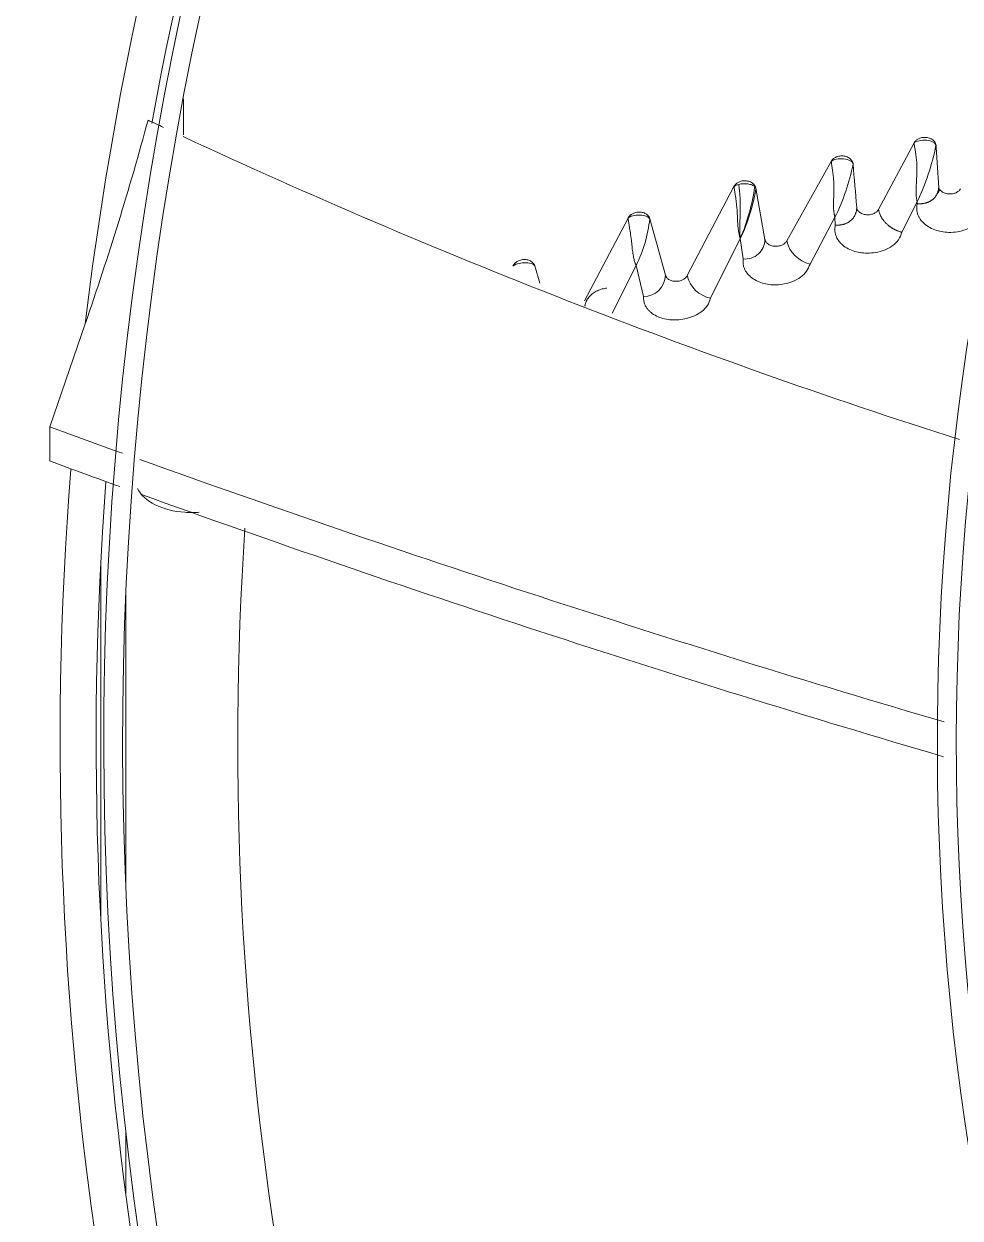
# Model space of a CAD drawing. Header units: millimetres. Extents: x 113490 to 142599, y -20467 to 115.
# Drawn here: x 129638.7 to 129762.2, y -11422.9 to -11265.2 of the extents above; entities that cross this region are included whole.
import ezdxf

# ---------------------------------------------------------------- set-up
doc = ezdxf.new("R2010")
doc.units = ezdxf.units.MM
doc.layers.add('DV3_0', color=7, linetype='Continuous')

msp = doc.modelspace()

# ---------------------------------------------------------------- linework, layer by layer
at = {"layer": 'DV3_0', "color": 7, "linetype": 'Continuous', "lineweight": 15}
for p, q in [((129659.75, -11279.88), (129659.75, -11275.14)), ((129751.49, -11289.73), (129756.18, -11280.96)), ((129739.37, -11293.9), (129745.24, -11283.4)), ((129726.24, -11298.47), (129732.41, -11286.72)), ((129735.3, -11286.94), (129736.5, -11293.7)), ((129754.57, -11292.74), (129756.59, -11288.73)), ((129756.59, -11288.73), (129756.6, -11288.97)), ((129712.7, -11301.82), (129718.44, -11290.88)), ((129721.3, -11290.98), (129723.38, -11298.43)), ((129742.45, -11296.95), (129745.73, -11290.76)), ((129745.73, -11290.76), (129745.78, -11291.79)), ((129729.32, -11301.45), (129733.24, -11293.56)), ((129733.24, -11293.56), (129733.63, -11296.27)), ((129706.11, -11297.17), (129706.8, -11299.46)), ((129716.35, -11303.43), (129719.5, -11297.12)), ((129719.5, -11297.12), (129720.47, -11301.24)), ((129646.79, -11304.82), (129642.12, -11318.43)), ((129642.12, -11318.43), (129642.11, -11322.94))]:
    msp.add_line(p, q, dxfattribs=at)
at = {"layer": 'DV3_0', "color": 7, "linetype": 'Continuous', "lineweight": 20}
for p, q in [((129648.84, -11383.52), (129648.84, -11336.47)), ((129652.16, -11379.64), (129652.16, -11340.34)), ((129652.16, -11419.76), (129652.16, -11411.56))]:
    msp.add_line(p, q, dxfattribs=at)
at = {"layer": 'DV3_0', "color": 7, "linetype": 'Continuous', "lineweight": 15}
for centre, radius, start, end in [((130105.24, -11359.99), 477.5, 136.9802, 223.0198), ((130105.24, -11359.99), 456, 136.2282, 225.3442), ((130105.24, -11359.99), 453.5, 135.9912, 225.5589), ((130105.24, -11359.99), 457, 142.9574, 169.7123), ((130105.24, -11359.99), 343.5, 135.6595, 225.6229), ((130105.24, -11359.99), 346, 136.506, 225.3203), ((129261.86, -11171.3), 407.44, 340.8691, 344.8259), ((130027.5, -10489.2), 872.25, 244.72539, 244.8747), ((130027.5, -10489.2), 872.25, 245.06175, 252.29143), ((129727.41, -11274.85), 32.31, 334.5614, 348.4556), ((129721.3, -11278.52), 27.33, 333.3816, 348.9599), ((124611.05, -11718.43), 5155.43, 4.77297, 4.83658), ((129708.1, -11282.85), 27.33, 336.9148, 351.8402), ((129712.14, -11283.39), 23.43, 334.2626, 351.2768), ((129758.49, -11286.79), 1.11, 312.1124, 346.0877), ((129703.4, -11289.05), 18, 333.3669, 353.8444), ((129733.88, -11293.66), 2.62, 264.4516, 359.0626), ((129743.37, -11292.94), 4.11, 193.4011, 257.0944), ((129720.51, -11298.37), 2.86, 269.126, 358.8663), ((129730.1, -11297.57), 3.96, 193.2376, 258.7539), ((130303.03, -9514.29), 1921.39, 249.88091, 250.18566), ((130279, -9595.72), 1840.9, 249.75902, 250.0659), ((130303.03, -9514.29), 1921.39, 250.25788, 253.58726), ((130105.24, -11359.99), 457, 175.6931, 202.1465), ((130279, -9595.72), 1840.9, 250.1557, 253.62673)]:
    msp.add_arc(centre, radius, start, end, dxfattribs=at)
at = {"layer": 'DV3_0', "color": 7, "linetype": 'Continuous', "lineweight": 20}
for centre, radius, start, end in [((130105.24, -11359.99), 461.75, 142.7915, 173.1384), ((129733.3, -11287.82), 1.41, 100.2143, 128.8732), ((129734.86, -11287.08), 0.461, 17.1263, 49.6164), ((130105.24, -11359.99), 461.75, 175.5375, 203.1631), ((130096.56, -11360.32), 429.63, 176.1966, 203.0131)]:
    msp.add_arc(centre, radius, start, end, dxfattribs=at)
at = {"layer": 'DV3_0', "color": 7, "linetype": 'Continuous', "lineweight": 15}
for points, knots in [([(129756.18, -11280.96), (129756.19, -11280.94), (129756.21, -11280.89), (129756.26, -11280.82), (129756.32, -11280.75), (129756.39, -11280.67), (129756.51, -11280.57), (129756.67, -11280.46), (129756.85, -11280.36), (129757.16, -11280.25), (129757.53, -11280.21), (129757.9, -11280.24), (129758.18, -11280.31), (129758.43, -11280.42), (129758.65, -11280.56), (129758.83, -11280.73), (129758.94, -11280.9), (129759.02, -11281.05), (129759.06, -11281.19), (129759.07, -11281.28), (129759.07, -11281.32)], [0, 0, 0, 0, 0.023808, 0.047726, 0.071885, 0.096412, 0.145198, 0.194482, 0.250252, 0.306836, 0.44823, 0.520887, 0.594068, 0.667165, 0.739009, 0.806802, 0.874094, 0.916845, 0.958589, 1, 1, 1, 1]), ([(129756.18, -11280.96), (129756.3, -11280.84), (129756.54, -11280.73), (129757.14, -11280.6), (129757.49, -11280.58), (129758.16, -11280.64), (129758.47, -11280.73), (129758.92, -11280.98), (129759.06, -11281.15), (129759.07, -11281.32)], [0, 0, 0, 0, 0.25, 0.25, 0.5, 0.5, 0.75, 0.75, 1, 1, 1, 1]), ([(129756.59, -11288.73), (129756.58, -11288.68), (129756.55, -11288.58), (129756.52, -11288.42), (129756.49, -11288.25), (129756.47, -11288.07), (129756.44, -11287.78), (129756.43, -11287.31), (129756.45, -11286.66), (129756.49, -11286.02), (129756.52, -11285.5), (129756.54, -11284.99), (129756.55, -11284.46), (129756.54, -11283.91), (129756.52, -11283.47), (129756.49, -11283.1), (129756.45, -11282.76), (129756.4, -11282.42), (129756.35, -11282.1), (129756.3, -11281.79), (129756.25, -11281.5), (129756.2, -11281.22), (129756.19, -11281.05), (129756.18, -11280.96)], [0, 0, 0, 0, 0.022002, 0.044764, 0.068319, 0.092694, 0.117911, 0.188328, 0.280844, 0.371809, 0.438209, 0.479748, 0.562928, 0.635555, 0.680347, 0.723252, 0.76458, 0.804675, 0.843903, 0.882652, 0.921318, 0.960302, 1, 1, 1, 1]), ([(129759.07, -11281.32), (129759.09, -11281.62), (129759.13, -11282.21), (129759.19, -11283.1), (129759.25, -11283.99), (129759.31, -11284.88), (129759.37, -11285.78), (129759.41, -11286.38), (129759.43, -11286.68)], [0, 0, 0, 0, 0.163352, 0.328023, 0.494015, 0.661335, 0.829994, 1, 1, 1, 1]), ([(129745.24, -11283.4), (129745.25, -11283.38), (129745.28, -11283.33), (129745.32, -11283.26), (129745.37, -11283.2), (129745.45, -11283.11), (129745.56, -11283.01), (129745.72, -11282.91), (129745.91, -11282.81), (129746.22, -11282.7), (129746.58, -11282.66), (129746.95, -11282.69), (129747.22, -11282.76), (129747.48, -11282.86), (129747.69, -11283), (129747.87, -11283.17), (129747.99, -11283.33), (129748.06, -11283.49), (129748.11, -11283.62), (129748.12, -11283.71), (129748.12, -11283.75)], [0, 0, 0, 0, 0.023224, 0.046559, 0.070122, 0.094029, 0.142577, 0.19164, 0.247919, 0.304972, 0.44783, 0.520778, 0.594184, 0.66739, 0.739327, 0.807118, 0.874376, 0.917068, 0.958723, 1, 1, 1, 1]), ([(129745.24, -11283.4), (129745.37, -11283.28), (129745.61, -11283.17), (129746.2, -11283.05), (129746.55, -11283.03), (129747.21, -11283.1), (129747.52, -11283.18), (129747.97, -11283.43), (129748.11, -11283.58), (129748.12, -11283.75)], [0, 0, 0, 0, 0.25, 0.25, 0.5, 0.5, 0.75, 0.75, 1, 1, 1, 1]), ([(129745.73, -11290.76), (129745.72, -11290.72), (129745.69, -11290.62), (129745.65, -11290.47), (129745.62, -11290.31), (129745.6, -11290.15), (129745.57, -11289.87), (129745.54, -11289.43), (129745.55, -11288.83), (129745.56, -11288.23), (129745.58, -11287.74), (129745.59, -11287.27), (129745.59, -11286.77), (129745.58, -11286.24), (129745.56, -11285.81), (129745.53, -11285.46), (129745.49, -11285.13), (129745.44, -11284.8), (129745.4, -11284.49), (129745.35, -11284.19), (129745.31, -11283.91), (129745.27, -11283.64), (129745.25, -11283.48), (129745.24, -11283.4)], [0, 0, 0, 0, 0.021649, 0.044054, 0.067247, 0.091253, 0.116094, 0.185169, 0.275206, 0.366062, 0.431165, 0.470125, 0.553471, 0.626346, 0.672137, 0.716118, 0.758577, 0.799825, 0.840195, 0.880037, 0.91971, 0.959577, 1, 1, 1, 1]), ([(129732.41, -11286.72), (129732.42, -11286.69), (129732.45, -11286.65), (129732.49, -11286.58), (129732.54, -11286.51), (129732.61, -11286.43), (129732.72, -11286.33), (129732.87, -11286.22), (129733.04, -11286.12), (129733.34, -11286), (129733.69, -11285.94), (129734.06, -11285.96), (129734.33, -11286.01), (129734.59, -11286.11), (129734.82, -11286.23), (129735.01, -11286.39), (129735.13, -11286.54), (129735.22, -11286.69), (129735.27, -11286.81), (129735.29, -11286.9), (129735.3, -11286.94)], [0, 0, 0, 0, 0.023193, 0.046564, 0.070228, 0.094297, 0.142095, 0.190415, 0.245993, 0.302304, 0.444824, 0.518345, 0.592326, 0.666155, 0.738761, 0.807216, 0.87511, 0.917452, 0.958876, 1, 1, 1, 1]), ([(129733.24, -11293.56), (129733.23, -11293.52), (129733.19, -11293.43), (129733.15, -11293.29), (129733.11, -11293.13), (129733.07, -11292.96), (129733.03, -11292.77), (129733, -11292.56), (129732.97, -11292.34), (129732.94, -11292.1), (129732.91, -11291.72), (129732.89, -11291.27), (129732.87, -11290.83), (129732.86, -11290.47), (129732.84, -11290.13), (129732.81, -11289.74), (129732.77, -11289.23), (129732.7, -11288.58), (129732.6, -11287.96), (129732.53, -11287.53), (129732.48, -11287.24), (129732.44, -11286.97), (129732.42, -11286.8), (129732.41, -11286.72)], [0, 0, 0, 0, 0.021582, 0.044993, 0.070281, 0.097487, 0.126644, 0.157785, 0.190935, 0.22612, 0.263363, 0.35736, 0.420759, 0.452963, 0.510655, 0.563618, 0.611913, 0.723706, 0.825547, 0.868701, 0.911913, 0.955557, 1, 1, 1, 1]), ([(129733.05, -11286.43), (129733.06, -11286.57), (129733.1, -11286.89), (129733.17, -11287.56), (129733.23, -11288.4), (129733.24, -11289.35), (129733.22, -11290.26), (129733.2, -11291.14), (129733.17, -11291.99), (129733.18, -11292.81), (129733.21, -11293.32), (129733.24, -11293.56)], [0, 0, 0, 0, 0.062498, 0.125002, 0.250008, 0.375015, 0.500022, 0.625029, 0.750035, 0.875042, 1, 1, 1, 1]), ([(129756.6, -11288.97), (129756.65, -11288.97), (129756.75, -11288.98), (129756.89, -11288.99), (129757.04, -11288.99), (129757.18, -11288.98), (129757.33, -11288.96), (129757.47, -11288.94), (129757.6, -11288.91), (129757.74, -11288.88), (129757.87, -11288.84), (129758, -11288.79), (129758.12, -11288.73), (129758.25, -11288.67), (129758.36, -11288.61), (129758.47, -11288.53), (129758.58, -11288.46), (129758.68, -11288.37), (129758.77, -11288.29), (129758.86, -11288.19), (129758.95, -11288.1), (129759.02, -11288), (129759.09, -11287.89), (129759.16, -11287.78), (129759.22, -11287.67), (129759.27, -11287.56), (129759.31, -11287.44), (129759.35, -11287.32), (129759.38, -11287.19), (129759.4, -11287.07), (129759.42, -11286.94), (129759.43, -11286.81), (129759.43, -11286.73), (129759.43, -11286.68)], [0, 0, 0, 0, 0.030308, 0.060567, 0.09083, 0.121138, 0.151527, 0.182026, 0.21266, 0.243447, 0.274401, 0.305534, 0.336854, 0.368368, 0.400081, 0.431998, 0.464123, 0.496463, 0.529018, 0.561781, 0.594743, 0.627891, 0.661209, 0.69468, 0.728285, 0.762007, 0.795828, 0.82973, 0.863698, 0.897718, 0.931779, 0.965875, 1, 1, 1, 1]), ([(129759.43, -11286.68), (129759.43, -11286.75), (129759.45, -11286.87), (129759.56, -11287.12), (129759.81, -11287.4), (129760.27, -11287.63), (129760.82, -11287.72), (129761.36, -11287.67), (129761.8, -11287.5), (129762.07, -11287.31), (129762.22, -11287.14), (129762.28, -11287.05), (129762.31, -11287)], [0, 0, 0, 0, 0.060685, 0.122132, 0.252219, 0.393086, 0.541388, 0.685757, 0.80418, 0.904063, 0.952325, 1, 1, 1, 1]), ([(129718.44, -11290.88), (129718.45, -11290.85), (129718.48, -11290.79), (129718.54, -11290.7), (129718.61, -11290.62), (129718.68, -11290.54), (129718.76, -11290.47), (129718.87, -11290.39), (129719.02, -11290.3), (129719.23, -11290.2), (129719.46, -11290.13), (129719.73, -11290.09), (129720.01, -11290.08), (129720.28, -11290.12), (129720.54, -11290.2), (129720.77, -11290.31), (129720.96, -11290.45), (129721.1, -11290.59), (129721.2, -11290.73), (129721.26, -11290.85), (129721.29, -11290.93), (129721.3, -11290.98)], [0, 0, 0, 0, 0.030288, 0.060436, 0.090667, 0.121199, 0.152246, 0.184013, 0.239268, 0.295142, 0.366703, 0.438927, 0.513041, 0.58743, 0.661711, 0.734892, 0.803943, 0.872398, 0.915766, 0.958092, 1, 1, 1, 1]), ([(129745.78, -11291.79), (129745.83, -11291.8), (129745.93, -11291.81), (129746.08, -11291.81), (129746.22, -11291.81), (129746.37, -11291.8), (129746.51, -11291.78), (129746.65, -11291.76), (129746.78, -11291.73), (129746.92, -11291.69), (129747.05, -11291.64), (129747.18, -11291.59), (129747.3, -11291.54), (129747.42, -11291.48), (129747.54, -11291.41), (129747.65, -11291.33), (129747.75, -11291.26), (129747.86, -11291.17), (129747.95, -11291.08), (129748.04, -11290.99), (129748.12, -11290.89), (129748.2, -11290.79), (129748.27, -11290.68), (129748.33, -11290.57), (129748.39, -11290.45), (129748.44, -11290.34), (129748.49, -11290.22), (129748.53, -11290.1), (129748.56, -11289.97), (129748.58, -11289.84), (129748.59, -11289.72), (129748.6, -11289.59), (129748.6, -11289.5), (129748.6, -11289.45)], [0, 0, 0, 0, 0.030136, 0.060229, 0.09033, 0.120484, 0.150727, 0.181089, 0.211596, 0.242267, 0.273117, 0.304158, 0.335401, 0.366851, 0.398516, 0.4304, 0.462508, 0.494847, 0.527415, 0.560208, 0.593214, 0.626421, 0.659811, 0.693369, 0.727075, 0.76091, 0.794856, 0.828896, 0.863012, 0.89719, 0.93142, 0.965692, 1, 1, 1, 1]), ([(129748.6, -11289.45), (129748.61, -11289.52), (129748.63, -11289.64), (129748.75, -11289.89), (129749, -11290.16), (129749.47, -11290.39), (129750.02, -11290.48), (129750.56, -11290.41), (129751, -11290.23), (129751.26, -11290.04), (129751.41, -11289.87), (129751.47, -11289.78), (129751.49, -11289.73)], [0, 0, 0, 0, 0.060575, 0.121864, 0.251873, 0.393076, 0.542041, 0.686902, 0.805201, 0.904632, 0.952595, 1, 1, 1, 1]), ([(129754.57, -11292.74), (129754.52, -11292.73), (129754.41, -11292.7), (129754.25, -11292.65), (129754.1, -11292.6), (129753.96, -11292.54), (129753.83, -11292.49), (129753.7, -11292.43), (129753.59, -11292.37), (129753.48, -11292.32), (129753.38, -11292.26), (129753.29, -11292.21), (129753.2, -11292.15), (129753.12, -11292.1), (129753.06, -11292.05), (129752.99, -11292.01), (129752.94, -11291.97), (129752.89, -11291.93), (129752.84, -11291.9), (129752.81, -11291.87), (129752.78, -11291.84), (129752.75, -11291.82), (129752.73, -11291.8), (129752.62, -11291.71), (129752.42, -11291.53), (129752.18, -11291.25), (129751.98, -11290.98), (129751.81, -11290.71), (129751.69, -11290.45), (129751.6, -11290.2), (129751.53, -11289.96), (129751.51, -11289.81), (129751.49, -11289.73)], [0, 0, 0, 0, 0.034456, 0.067339, 0.098697, 0.128564, 0.156963, 0.18391, 0.209417, 0.233489, 0.25613, 0.27734, 0.297118, 0.31546, 0.332363, 0.347824, 0.361835, 0.374394, 0.385495, 0.395132, 0.403302, 0.41, 0.415223, 0.418967, 0.502787, 0.583185, 0.66032, 0.734271, 0.805105, 0.872915, 0.937826, 1, 1, 1, 1]), ([(129756.6, -11288.97), (129756.57, -11289.13), (129756.51, -11289.45), (129756.54, -11289.92), (129756.63, -11290.33), (129756.78, -11290.69), (129756.96, -11291), (129757.16, -11291.26), (129757.69, -11291.83), (129758.83, -11292.53), (129760.48, -11292.81), (129761.91, -11292.72), (129763.07, -11292.42), (129764.13, -11291.86), (129765, -11291.06), (129765.27, -11290.4), (129765.4, -11290.06)], [0, 0, 0, 0, 0.045548, 0.087519, 0.126094, 0.161379, 0.19334, 0.221908, 0.246984, 0.395601, 0.538837, 0.62563, 0.716499, 0.809819, 0.904066, 1, 1, 1, 1]), ([(129719.5, -11297.12), (129719.49, -11297.1), (129719.47, -11297.07), (129719.44, -11297.01), (129719.41, -11296.92), (129719.35, -11296.78), (129719.29, -11296.6), (129719.22, -11296.35), (129719.13, -11295.94), (129719.04, -11295.35), (129718.96, -11294.68), (129718.88, -11293.92), (129718.78, -11293.11), (129718.67, -11292.38), (129718.59, -11291.91), (129718.54, -11291.63), (129718.5, -11291.36), (129718.46, -11291.11), (129718.45, -11290.95), (129718.44, -11290.88)], [0, 0, 0, 0, 0.007351, 0.019112, 0.035329, 0.056048, 0.092627, 0.133596, 0.17908, 0.297728, 0.413356, 0.493007, 0.644708, 0.775162, 0.820607, 0.865531, 0.910216, 0.954944, 1, 1, 1, 1]), ([(129745.78, -11291.79), (129745.75, -11291.96), (129745.7, -11292.28), (129745.73, -11292.74), (129745.83, -11293.15), (129745.99, -11293.51), (129746.17, -11293.81), (129746.37, -11294.07), (129746.91, -11294.63), (129748.07, -11295.31), (129749.73, -11295.56), (129751.14, -11295.45), (129752.29, -11295.13), (129753.34, -11294.57), (129754.2, -11293.76), (129754.45, -11293.08), (129754.57, -11292.74)], [0, 0, 0, 0, 0.045627, 0.087603, 0.126118, 0.161277, 0.193037, 0.221314, 0.245998, 0.395257, 0.539818, 0.625245, 0.715448, 0.808686, 0.903283, 1, 1, 1, 1]), ([(129736.5, -11293.7), (129736.51, -11293.73), (129736.52, -11293.79), (129736.55, -11293.88), (129736.59, -11293.97), (129736.66, -11294.08), (129736.78, -11294.21), (129736.95, -11294.35), (129737.17, -11294.46), (129737.49, -11294.58), (129737.95, -11294.63), (129738.4, -11294.56), (129738.71, -11294.45), (129738.89, -11294.36), (129739.05, -11294.26), (129739.18, -11294.15), (129739.29, -11294.03), (129739.34, -11293.94), (129739.37, -11293.9)], [0, 0, 0, 0, 0.030138, 0.060243, 0.090571, 0.121372, 0.18595, 0.251797, 0.322108, 0.393644, 0.54284, 0.688154, 0.748031, 0.807067, 0.857092, 0.906392, 0.953514, 1, 1, 1, 1]), ([(129703.24, -11297.22), (129703.25, -11297.19), (129703.28, -11297.13), (129703.33, -11297.04), (129703.39, -11296.96), (129703.46, -11296.88), (129703.54, -11296.8), (129703.65, -11296.71), (129703.79, -11296.61), (129704, -11296.5), (129704.24, -11296.42), (129704.51, -11296.36), (129704.79, -11296.34), (129705.06, -11296.37), (129705.32, -11296.43), (129705.56, -11296.53), (129705.76, -11296.66), (129705.9, -11296.8), (129706, -11296.93), (129706.07, -11297.04), (129706.1, -11297.13), (129706.11, -11297.17)], [0, 0, 0, 0, 0.029896, 0.059715, 0.089669, 0.119968, 0.150813, 0.182396, 0.238307, 0.294807, 0.368026, 0.44178, 0.516768, 0.591774, 0.665935, 0.738735, 0.806898, 0.874392, 0.917117, 0.958773, 1, 1, 1, 1]), ([(129733.63, -11296.27), (129733.61, -11296.42), (129733.58, -11296.72), (129733.65, -11297.15), (129733.77, -11297.53), (129733.93, -11297.87), (129734.14, -11298.16), (129734.36, -11298.41), (129734.93, -11298.94), (129736.11, -11299.55), (129737.74, -11299.75), (129739.12, -11299.6), (129740.22, -11299.27), (129741.23, -11298.71), (129742.07, -11297.93), (129742.32, -11297.28), (129742.45, -11296.95)], [0, 0, 0, 0, 0.042898, 0.083054, 0.120616, 0.155688, 0.188241, 0.218209, 0.245505, 0.394945, 0.541922, 0.626867, 0.716649, 0.809503, 0.903745, 1, 1, 1, 1]), ([(129723.37, -11298.43), (129723.38, -11298.46), (129723.4, -11298.52), (129723.44, -11298.6), (129723.49, -11298.68), (129723.57, -11298.78), (129723.69, -11298.91), (129723.88, -11299.03), (129724.1, -11299.13), (129724.44, -11299.22), (129724.8, -11299.24), (129725.17, -11299.19), (129725.41, -11299.12), (129725.62, -11299.03), (129725.81, -11298.93), (129725.98, -11298.8), (129726.13, -11298.64), (129726.2, -11298.53), (129726.24, -11298.47)], [0, 0, 0, 0, 0.030274, 0.06055, 0.091079, 0.122109, 0.187322, 0.253881, 0.325087, 0.39756, 0.548712, 0.621886, 0.694555, 0.753629, 0.811883, 0.876072, 0.938147, 1, 1, 1, 1]), ([(129712.72, -11302.5), (129712.73, -11302.46), (129712.75, -11302.36), (129712.78, -11302.22), (129712.82, -11302.09), (129712.87, -11301.96), (129712.93, -11301.83), (129712.99, -11301.72), (129713.05, -11301.6), (129713.12, -11301.5), (129713.19, -11301.4), (129713.27, -11301.31), (129713.34, -11301.22), (129713.42, -11301.15), (129713.49, -11301.07), (129713.62, -11300.95), (129713.81, -11300.79), (129714.09, -11300.61), (129714.39, -11300.46), (129714.7, -11300.33), (129715.02, -11300.23), (129715.34, -11300.16), (129715.55, -11300.14), (129715.65, -11300.13)], [0, 0, 0, 0, 0.040335, 0.079915, 0.118548, 0.156089, 0.192434, 0.227512, 0.261275, 0.293695, 0.324754, 0.35444, 0.382746, 0.409661, 0.435175, 0.459272, 0.539283, 0.618976, 0.698062, 0.776208, 0.852906, 0.927593, 1, 1, 1, 1]), ([(129720.47, -11301.24), (129720.47, -11301.4), (129720.47, -11301.73), (129720.6, -11302.18), (129720.79, -11302.58), (129721.04, -11302.93), (129721.32, -11303.22), (129721.96, -11303.75), (129723.22, -11304.29), (129724.85, -11304.38), (129726.19, -11304.16), (129727.24, -11303.8), (129728.19, -11303.22), (129728.98, -11302.43), (129729.21, -11301.78), (129729.32, -11301.45)], [0, 0, 0, 0, 0.047349, 0.092046, 0.134288, 0.174167, 0.211616, 0.246529, 0.396951, 0.547855, 0.630192, 0.718077, 0.809734, 0.90352, 1, 1, 1, 1]), ([(129661.85, -11329.71), (129661.21, -11329.76), (129660.57, -11329.76), (129658.5, -11329.61), (129657.14, -11329.26), (129654.94, -11328.17), (129654.1, -11327.42), (129653.71, -11326.59)], [0.3920382, 0.3920382, 0.3920382, 0.3920382, 0.5, 0.5, 0.75, 0.75, 1, 1, 1, 1])]:
    msp.add_open_spline(points, degree=3, knots=knots, dxfattribs=at)
at = {"layer": 'DV3_0', "color": 7, "linetype": 'Continuous', "lineweight": 20}
for points, knots in [([(129733.05, -11286.43), (129733.4, -11286.34), (129733.85, -11286.32), (129734.44, -11286.4), (129734.62, -11286.45), (129734.94, -11286.57), (129735.07, -11286.64), (129735.16, -11286.73)], [0, 0, 0, 0, 0.5, 0.5, 0.75, 0.75, 1, 1, 1, 1]), ([(129718.44, -11290.88), (129718.56, -11290.76), (129718.78, -11290.66), (129719.32, -11290.52), (129719.65, -11290.48), (129720.29, -11290.5), (129720.6, -11290.55), (129721.07, -11290.72), (129721.24, -11290.84), (129721.3, -11290.98)], [0, 0, 0, 0, 0.25, 0.25, 0.5, 0.5, 0.75, 0.75, 1, 1, 1, 1])]:
    msp.add_open_spline(points, degree=3, knots=knots, dxfattribs=at)
msp.add_open_spline([(129703.24, -11297.22), (129703.35, -11297.1), (129703.77, -11296.88), (129704.76, -11296.74), (129705.7, -11296.85), (129706.04, -11297.05), (129706.11, -11297.17)], degree=3, dxfattribs=at)

doc.saveas('drawing.dxf')
